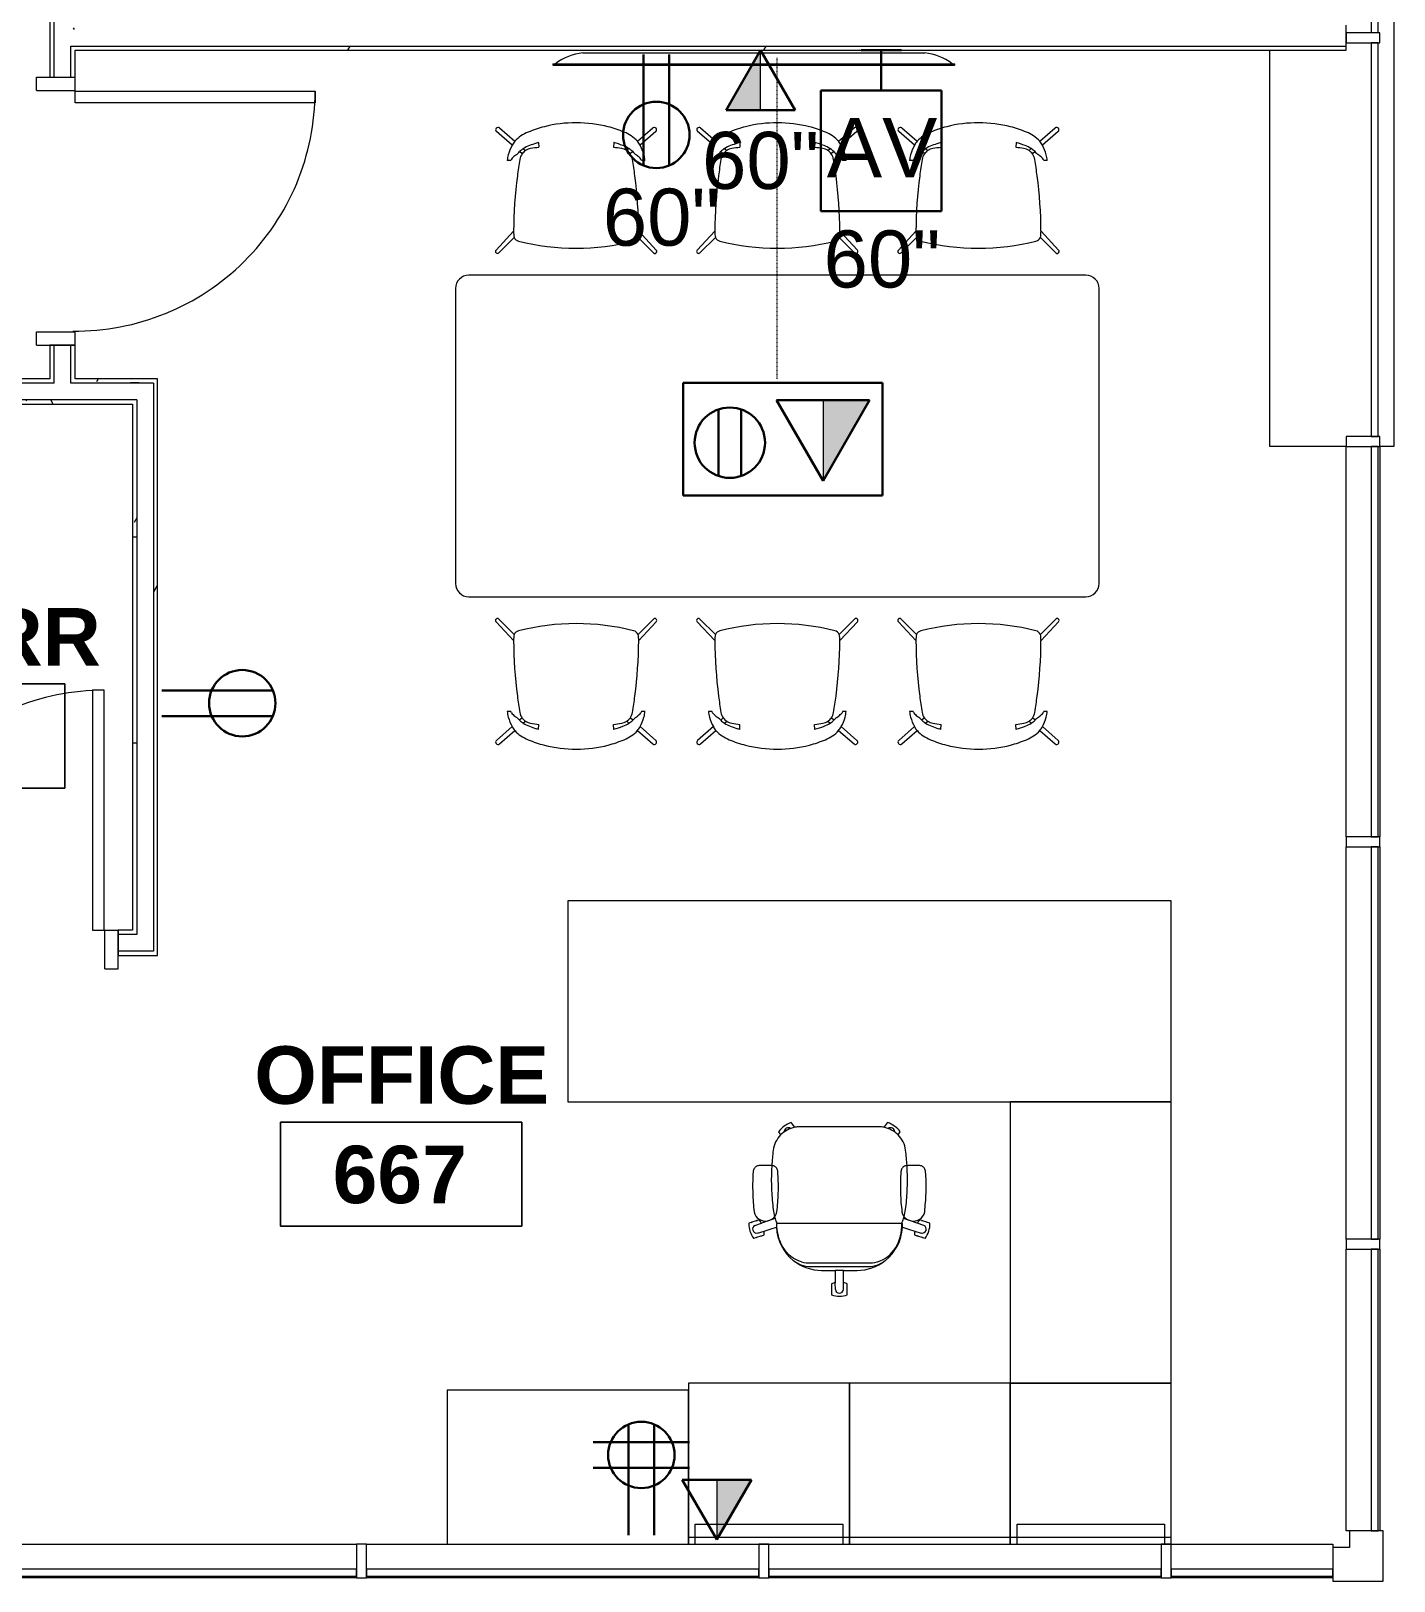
# Model space of a CAD drawing. Header units: inches. Extents: x -1180 to 2011, y -268 to 2143.
# Drawn here: x 1214 to 1417.2, y 719.8 to 951 of the extents above; entities that cross this region are included whole.
import ezdxf

# ---------------------------------------------------------------- set-up
doc = ezdxf.new("R2010")
doc.units = ezdxf.units.IN
doc.header["$MEASUREMENT"] = 0
doc.linetypes.add('Dash 1_16_', pattern=[0.125, 0.0625, -0.0625])
for name, color, linetype, lineweight in [('A-ANNO-NOTE', 131, 'Continuous', 13), ('A-AREA-IDEN', 2, 'Continuous', 9), ('A-DETL', 90, 'Continuous', 13), ('A-DOOR', 31, 'Continuous', 13), ('A-DOOR-FRAM', 31, 'Continuous', 20), ('A-GLAZ-CURT', 52, 'Continuous', 9), ('A-GLAZ-CWMG', 51, 'Continuous', 13), ('A-WALL', 113, 'Continuous', 13), ('A-WALL-PATT', 111, 'Continuous', 13), ('I-FURN', 30, 'Continuous', 9), ('I-WALL', 2, 'Continuous', 13), ('Q-SPCQ', 91, 'Continuous', 9)]:
    doc.layers.add(name, color=color, linetype=linetype, lineweight=lineweight)
doc.styles.add('Arial', font='arial.ttf', dxfattribs={"height": 8.851796})
doc.styles.add('Swis721 Lt BT', font='swissl.ttf', dxfattribs={"height": 8.514638})
doc.styles.add('Swis721 Lt BT_B', font='', dxfattribs={"height": 8.583975})
doc.styles.get('Swis721 Lt BT_B').set_extended_font_data('Swis721 Lt BT', bold=True)
pattern_1 = [(0, (0, 0), (30.72, 7.68), [1.267, -21.773, 1.267, -21.773, -122.88]), (0, (0, 0), (30.72, 7.68), [-46.08, 1.267, -44.813, 1.267, -21.773, -53.76]), (0, (0, 0), (30.72, 7.68), [-115.2, 1.267, -14.093, 1.267, -37.133]), (120, (11.52, 3.84), (-22.011075, 22.7643), [1.267, -21.773, 1.267, -21.773, -122.88]), (120, (11.52, 3.84), (-22.011075, 22.7643), [-46.08, 1.267, -44.813, 1.267, -21.773, -53.76]), (120, (11.52, 3.84), (-22.011075, 22.7643), [-115.2, 1.267, -14.093, 1.267, -37.133]), (240, (15.36, 19.2), (-8.708925, -30.4443), [1.267, -21.773, 1.267, -21.773, -122.88]), (240, (15.36, 19.2), (-8.708925, -30.4443), [-46.08, 1.267, -44.813, 1.267, -21.773, -53.76]), (240, (15.36, 19.2), (-8.708925, -30.4443), [-115.2, 1.267, -14.093, 1.267, -37.133])]

# ---------------------------------------------------------------- blocks, each defined once
blk = doc.blocks.new('System Panel - Glazed-5268104-6TH FLOOR POWER _ SIGNAL')
at = {"layer": 'A-GLAZ-CURT', "lineweight": 13}
for p, q in [((29.36, 1.75), (-29.36, 1.75)), ((-29.36, 1.75), (-29.36, 0.75)), ((-29.36, 0.75), (29.36, 0.75)), ((29.36, 0.75), (29.36, 1.75))]:
    blk.add_line(p, q, dxfattribs=at)
blk = doc.blocks.new('System Panel - Glazed-5268105-6TH FLOOR POWER _ SIGNAL')
at = {"layer": 'A-GLAZ-CURT', "lineweight": 13}
for p, q in [((29.3, 1.75), (-29.3, 1.75)), ((-29.3, 1.75), (-29.3, 0.75)), ((-29.3, 0.75), (29.3, 0.75)), ((29.3, 0.75), (29.3, 1.75))]:
    blk.add_line(p, q, dxfattribs=at)
blk = doc.blocks.new('Rectangular Mullion - 1_5_ x 2_5_ rectangular-4980335-6TH FLOOR POWER _ SIGNAL')
at = {"layer": 'A-GLAZ-CWMG', "lineweight": 20}
for p, q in [((-0.75, 3), (0.75, 3)), ((-0.75, -2), (-0.75, 3)), ((0.75, 3), (0.75, -2)), ((0.75, -2), (-0.75, -2))]:
    blk.add_line(p, q, dxfattribs=at)
blk = doc.blocks.new('Rectangular Mullion - 1_5_ x 2_5_ rectangular-4982557-6TH FLOOR POWER _ SIGNAL')
at = {"layer": 'A-GLAZ-CWMG', "lineweight": 20}
for p, q in [((-1.5, 3), (0, 3)), ((-1.5, -2), (-1.5, 3)), ((0, 3), (0, -2)), ((0, -2), (-1.5, -2))]:
    blk.add_line(p, q, dxfattribs=at)
blk = doc.blocks.new('L Corner Mullion - 5_ x 5_ Corner-4987988-6TH FLOOR POWER _ SIGNAL')
at = {"layer": 'A-GLAZ-CWMG', "lineweight": 20}
for p, q in [((2.5, 2.5), (-5, 2.5)), ((-5, 2.5), (-5, -2.5)), ((2.5, -5), (2.5, 2.5)), ((-5, -2.5), (-2.5, -2.5)), ((-2.5, -2.5), (-2.5, -5)), ((-2.5, -5), (2.5, -5))]:
    blk.add_line(p, q, dxfattribs=at)
blk = doc.blocks.new('System Panel - Glazed-4987991-6TH FLOOR POWER _ SIGNAL')
at = {"layer": 'A-GLAZ-CURT', "lineweight": 13}
for p, q in [((21, -0.75), (-21, -0.75)), ((-21, -0.75), (-21, -1.75)), ((-21, -1.75), (21, -1.75)), ((21, -1.75), (21, -0.75))]:
    blk.add_line(p, q, dxfattribs=at)
blk = doc.blocks.new('System Panel - Glazed-4987992-6TH FLOOR POWER _ SIGNAL')
at = {"layer": 'A-GLAZ-CURT', "lineweight": 13}
for p, q in [((29.27, -0.75), (-29.27, -0.75)), ((-29.27, -0.75), (-29.27, -1.75)), ((-29.27, -1.75), (29.27, -1.75)), ((29.27, -1.75), (29.27, -0.75))]:
    blk.add_line(p, q, dxfattribs=at)
blk = doc.blocks.new('System Panel - Glazed-4988017-6TH FLOOR POWER _ SIGNAL')
at = {"layer": 'A-GLAZ-CURT', "lineweight": 13}
for p, q in [((29.11, -0.75), (-29.11, -0.75)), ((-29.11, -0.75), (-29.11, -1.75)), ((-29.11, -1.75), (29.11, -1.75)), ((29.11, -1.75), (29.11, -0.75))]:
    blk.add_line(p, q, dxfattribs=at)
blk = doc.blocks.new('Rectangular Mullion - 1_5_ x 2_5_ rectangular-4987983-6TH FLOOR POWER _ SIGNAL')
at = {"layer": 'A-GLAZ-CWMG', "lineweight": 20}
for p, q in [((-0.75, 2), (0.75, 2)), ((-0.75, -3), (-0.75, 2)), ((0.75, 2), (0.75, -3)), ((0.75, -3), (-0.75, -3))]:
    blk.add_line(p, q, dxfattribs=at)
blk = doc.blocks.new('Rectangular Mullion - 1_5_ x 2_5_ rectangular-4988015-6TH FLOOR POWER _ SIGNAL')
at = {"layer": 'A-GLAZ-CWMG', "lineweight": 9}
for p, q in [((1410.1, 830.81), (1410.1, 889.04)), ((1415.1, 889.04), (1415.1, 830.81))]:
    blk.add_line(p, q, dxfattribs=at)
blk = doc.blocks.new('Rectangular Mullion - 1_5_ x 2_5_ rectangular-4987985-6TH FLOOR POWER _ SIGNAL')
at = {"layer": 'A-GLAZ-CWMG', "lineweight": 9}
for p, q in [((1410.1, 770.76), (1410.1, 829.31)), ((1415.1, 829.31), (1415.1, 770.76))]:
    blk.add_line(p, q, dxfattribs=at)
blk = doc.blocks.new('Rectangular Mullion - 1_5_ x 2_5_ rectangular-4987986-6TH FLOOR POWER _ SIGNAL')
at = {"layer": 'A-GLAZ-CWMG', "lineweight": 9}
for p, q in [((1410.1, 727.26), (1410.1, 769.26)), ((1415.1, 769.26), (1415.1, 727.26)), ((1410.6, 727.26), (1410.1, 727.26))]:
    blk.add_line(p, q, dxfattribs=at)
blk = doc.blocks.new('System Panel - Glazed-4988149-6TH FLOOR POWER _ SIGNAL')
at = {"layer": 'A-GLAZ-CURT', "lineweight": 13}
for p, q in [((29.125, -0.75), (-29.125, -0.75)), ((-29.125, -0.75), (-29.125, -1.75)), ((-29.125, -1.75), (29.125, -1.75)), ((29.125, -1.75), (29.125, -0.75))]:
    blk.add_line(p, q, dxfattribs=at)
blk = doc.blocks.new('System Panel - Glazed-4988150-6TH FLOOR POWER _ SIGNAL')
at = {"layer": 'A-GLAZ-CURT', "lineweight": 13}
for p, q in [((29.25, -0.75), (-29.25, -0.75)), ((-29.25, -0.75), (-29.25, -1.75)), ((-29.25, -1.75), (29.25, -1.75)), ((29.25, -1.75), (29.25, -0.75))]:
    blk.add_line(p, q, dxfattribs=at)
blk = doc.blocks.new('System Panel - Glazed-4988151-6TH FLOOR POWER _ SIGNAL')
at = {"layer": 'A-GLAZ-CURT', "lineweight": 13}
for p, q in [((12.04, -0.75), (-12.04, -0.75)), ((-12.04, -0.75), (-12.04, -1.75)), ((-12.04, -1.75), (12.04, -1.75)), ((12.04, -1.75), (12.04, -0.75))]:
    blk.add_line(p, q, dxfattribs=at)
blk = doc.blocks.new('Rectangular Mullion - 1_5_ x 2_5_ rectangular-4988133-6TH FLOOR POWER _ SIGNAL')
at = {"layer": 'A-GLAZ-CWMG', "lineweight": 9}
for p, q in [((1384.01, 725.26), (1408.1, 725.26)), ((1408.1, 725.26), (1408.1, 724.76)), ((1408.1, 720.26), (1384.01, 720.26))]:
    blk.add_line(p, q, dxfattribs=at)
blk = doc.blocks.new('Rectangular Mullion - 1_5_ x 2_5_ rectangular-4988134-6TH FLOOR POWER _ SIGNAL')
at = {"layer": 'A-GLAZ-CWMG', "lineweight": 9}
for p, q in [((1324.01, 725.26), (1382.51, 725.26)), ((1382.51, 720.26), (1324.01, 720.26))]:
    blk.add_line(p, q, dxfattribs=at)
blk = doc.blocks.new('Rectangular Mullion - 1_5_ x 2_5_ rectangular-V19-6TH FLOOR POWER _ SIGNAL')
at = {"layer": 'A-GLAZ-CWMG', "lineweight": 9}
for p, q in [((1264.01, 725.26), (1276.01, 725.26)), ((1276.01, 725.26), (1322.51, 725.26)), ((1322.51, 720.26), (1264.01, 720.26))]:
    blk.add_line(p, q, dxfattribs=at)
blk = doc.blocks.new('Rectangular Mullion - 1_5_ x 2_5_ rectangular-4988135-6TH FLOOR POWER _ SIGNAL')
at = {"layer": 'A-GLAZ-CWMG', "lineweight": 9}
for p, q in [((1204.26, 725.26), (1262.51, 725.26)), ((1262.51, 720.26), (1204.26, 720.26))]:
    blk.add_line(p, q, dxfattribs=at)
blk = doc.blocks.new('Single Flush - OTJ_SOLIDFLUSH_ALUM-5015488-6TH FLOOR POWER _ SIGNAL')
at = {"layer": 'A-DOOR', "lineweight": 20}
for p, q in [((16.15625, 37.6875), (16.15625, 1.875)), ((17.90625, 37.6875), (16.15625, 37.6875)), ((17.90625, 1.875), (17.90625, 37.6875)), ((16.15625, 1.875), (17.90625, 1.875))]:
    blk.add_line(p, q, dxfattribs=at)
at = {"layer": 'A-DOOR', "lineweight": 9}
blk.add_arc((17.90625, 1.875), 35.8125, 90, 180.5, dxfattribs=at)
at = {"layer": 'A-DOOR-FRAM'}
for p, q in [((-20, -3.875), (-20, 1.875)), ((-20, 1.875), (-18, 1.875)), ((-18, -3.875), (-18, 1.875)), ((18.000004, -3.875), (18.000004, 1.875)), ((18.000004, 1.875), (20.000004, 1.875)), ((20.000004, -3.875), (20.000004, 1.875)), ((-20, -3.875), (-18, -3.875)), ((18.000004, -3.875), (20.000004, -3.875))]:
    blk.add_line(p, q, dxfattribs=at)
blk = doc.blocks.new('Steelcase Coalesse - Potrero415 - Table - Work Height - Rectangular - 48__ D x 96__ W-5811751-6TH FLOOR POWER _ SIGNAL')
at = {"layer": 'I-FURN'}
for p, q in [((46, 24), (-46, 24)), ((-48, 22), (-48, -22)), ((48, -22), (48, 22)), ((-46, -24), (46, -24))]:
    blk.add_line(p, q, dxfattribs=at)
for centre, start, end in [((-46, 22), 90, 180), ((46, 22), 360, 90), ((-46, -22), 180, 270), ((46, -22), 270, 0)]:
    blk.add_arc(centre, 2, start, end, dxfattribs=at)
blk = doc.blocks.new('Steelcase Coalesse - Wrapp Side - Seating - Four Leg - Chair-5299867-6TH FLOOR POWER _ SIGNAL')
at = {"layer": 'I-FURN'}
for p, q in [((-9.53, 15.37), (-11.88, 17.42)), ((-11.44, 17.95), (-9.15, 15.96)), ((9.15, 15.96), (11.44, 17.95)), ((11.88, 17.42), (9.53, 15.37)), ((-8.05, 14.08), (-8.44, 14.42)), ((-7.88, 14.86), (-7.54, 14.57)), ((-5.61, 15.78), (-5.57, 15.06)), ((5.61, 15.78), (5.57, 15.06)), ((7.54, 14.57), (7.88, 14.86)), ((8.44, 14.42), (8.05, 14.08)), ((-9.73, 13.1), (-10.27, 13.1)), ((-9.66, 13.3), (-9.73, 13.1)), ((9.73, 13.1), (9.66, 13.3)), ((10.27, 13.1), (9.73, 13.1)), ((-11.94, -0.27), (-9.33, 2.54)), ((9.33, 2.54), (11.94, -0.27)), ((-9.24, 1.62), (-11.53, -0.68)), ((11.53, -0.68), (9.24, 1.62))]:
    blk.add_line(p, q, dxfattribs=at)
for centre, radius, start, end in [((0, -0.92), 19.64, 75.8603, 103.9565), ((-11.66, 17.68), 0.348, 51.3984, 229), ((-4.94, 11.96), 5.81, 112.5595, 136.4079), ((0.05, -0.05), 18.81, 104.7363, 112.5595), ((-0.05, -0.05), 18.81, 67.4404, 75.0824), ((4.94, 11.96), 5.81, 43.5921, 67.4404), ((11.66, 17.68), 0.348, 311, 128.6016), ((-5.94, 12.78), 4.34, 164.3288, 175.6688), ((-4.03, 12.26), 6.32, 150.4844, 164.4644), ((-7.8, 14.68), 1.86, 136.4079, 158.1796), ((-5.24, 9.11), 6.1, 126.618, 132.964), ((-10.51, 16.16), 2.71, 307.2391, 320.0505), ((-5.29, 10.95), 4.69, 123.4699, 132.1521), ((-6.45, 12.92), 1.98, 143.8091, 170.6281), ((-6.45, 12.92), 1.98, 123.4581, 143.8091), ((-5.4, 11.11), 4.49, 110.4842, 123.4699), ((-6.45, 12.92), 1.98, 99.7176, 123.4581), ((-0.27, -2.39), 18.93, 107.4061, 110.7258), ((-0.22, -23.51), 38.93, 97.91, 99.7176), ((-0.2, -2.58), 19.13, 106.417, 107.4359), ((0.22, -23.51), 38.93, 80.2824, 82.09), ((0.27, -2.39), 18.93, 69.2742, 73.6235), ((6.45, 12.92), 1.98, 56.5419, 80.2824), ((5.4, 11.11), 4.49, 56.5301, 69.5158), ((6.45, 12.92), 1.98, 36.1909, 56.5419), ((5.29, 10.95), 4.69, 47.8479, 56.5301), ((6.45, 12.92), 1.98, 9.3719, 36.1909), ((6.45, 12.92), 1.98, 9.3719, 36.1909), ((10.51, 16.16), 2.71, 219.9495, 232.7609), ((5.24, 9.11), 6.1, 47.036, 53.382), ((4.03, 12.26), 6.32, 29.5156, 35.8969), ((4.03, 12.26), 6.32, 15.5356, 29.5156), ((5.94, 12.78), 4.34, 4.3312, 15.6712), ((-7.5, 11.47), 2.83, 131.9367, 139.5974), ((59.89, 1.97), 69.22, 170.6281, 172.6643), ((-59.89, 1.97), 69.22, 7.3357, 9.3719), ((7.5, 11.47), 2.83, 40.4026, 48.0633), ((59.89, 1.97), 69.22, 172.6643, 179.5287), ((-59.89, 1.97), 69.22, 0.4713, 7.3357), ((-4.97, 2.5), 4.36, 179.5287, 191.6837), ((4.97, 2.5), 4.36, 348.3163, 0.4713), ((-8.33, 2.04), 1, 204.8357, 255.2463), ((0, 34.83), 34.83, 255.7325, 284.2529), ((8.33, 2.04), 1, 284.2529, 335.1643), ((-11.74, -0.48), 0.29, 135, 315), ((11.74, -0.48), 0.29, 225, 45)]:
    blk.add_arc(centre, radius, start, end, dxfattribs=at)
blk = doc.blocks.new('Steelcase Coalesse - Wrapp Side - Seating - Four Leg - Chair-5298037-6TH FLOOR POWER _ SIGNAL')
at = {"layer": 'I-FURN'}
for p, q in [((-11.94, 0.27), (-9.33, -2.54)), ((-9.24, -1.62), (-11.53, 0.68)), ((11.53, 0.68), (9.24, -1.62)), ((9.33, -2.54), (11.94, 0.27)), ((-9.73, -13.1), (-10.27, -13.1)), ((-9.66, -13.3), (-9.73, -13.1)), ((9.73, -13.1), (9.66, -13.3)), ((10.27, -13.1), (9.73, -13.1)), ((-9.53, -15.37), (-11.88, -17.42)), ((-11.44, -17.95), (-9.15, -15.96)), ((-8.05, -14.08), (-8.44, -14.42)), ((-7.88, -14.86), (-7.54, -14.57)), ((-5.61, -15.78), (-5.57, -15.06)), ((5.61, -15.78), (5.57, -15.06)), ((7.54, -14.57), (7.88, -14.86)), ((8.44, -14.42), (8.05, -14.08)), ((9.15, -15.96), (11.44, -17.95)), ((11.88, -17.42), (9.53, -15.37))]:
    blk.add_line(p, q, dxfattribs=at)
for centre, radius, start, end in [((-11.74, 0.48), 0.29, 45, 225), ((0, -34.83), 34.83, 75.7471, 104.2675), ((11.74, 0.48), 0.29, 315, 135), ((-4.97, -2.5), 4.36, 168.3163, 180.4713), ((-8.33, -2.04), 1, 104.7537, 155.1643), ((8.33, -2.04), 1, 24.8357, 75.7471), ((4.97, -2.5), 4.36, 359.5287, 11.6837), ((59.89, -1.97), 69.22, 180.4713, 187.3357), ((-59.89, -1.97), 69.22, 352.6643, 359.5287), ((59.89, -1.97), 69.22, 187.3357, 189.3719), ((-59.89, -1.97), 69.22, 350.6281, 352.6643), ((-5.94, -12.78), 4.34, 184.3312, 195.6712), ((-7.5, -11.47), 2.83, 220.4026, 228.0633), ((-5.24, -9.11), 6.1, 227.036, 233.382), ((-6.45, -12.92), 1.98, 189.3719, 216.1909), ((6.45, -12.92), 1.98, 323.8091, 350.6281), ((6.45, -12.92), 1.98, 323.8091, 350.6281), ((5.24, -9.11), 6.1, 306.618, 312.964), ((7.5, -11.47), 2.83, 311.9367, 319.5974), ((5.94, -12.78), 4.34, 344.3288, 355.6688), ((-4.03, -12.26), 6.32, 195.5356, 209.5156), ((-7.8, -14.68), 1.86, 201.8204, 223.5921), ((-4.94, -11.96), 5.81, 223.5921, 247.4405), ((-10.51, -16.16), 2.71, 39.9495, 52.7609), ((-5.29, -10.95), 4.69, 227.8479, 236.5301), ((-6.45, -12.92), 1.98, 216.1909, 236.5419), ((-5.4, -11.11), 4.49, 236.5301, 249.5158), ((-6.45, -12.92), 1.98, 236.5419, 260.2824), ((-0.27, 2.39), 18.93, 249.2742, 252.5939), ((-0.22, 23.51), 38.93, 260.2824, 262.09), ((-0.2, 2.58), 19.13, 252.5641, 253.583), ((0.22, 23.51), 38.93, 277.91, 279.7176), ((0.27, 2.39), 18.93, 286.3765, 290.7258), ((6.45, -12.92), 1.98, 279.7176, 303.4581), ((5.4, -11.11), 4.49, 290.4842, 303.4699), ((4.94, -11.96), 5.81, 292.5596, 316.4079), ((6.45, -12.92), 1.98, 303.4581, 323.8091), ((5.29, -10.95), 4.69, 303.4699, 312.1521), ((10.51, -16.16), 2.71, 127.2391, 140.0505), ((4.03, -12.26), 6.32, 324.1031, 330.4844), ((4.03, -12.26), 6.32, 330.4844, 344.4644), ((-11.66, -17.68), 0.348, 131, 308.6016), ((0.05, 0.05), 18.81, 247.4405, 255.2637), ((0, 0.92), 19.64, 256.0435, 284.1397), ((-0.05, 0.05), 18.81, 284.9176, 292.5596), ((11.66, -17.68), 0.348, 231.3984, 49)]:
    blk.add_arc(centre, radius, start, end, dxfattribs=at)
blk = doc.blocks.new('Storage-Teknion-Bookcase_Shelves - CJBS832436-5459381-6TH FLOOR POWER _ SIGNAL')
at = {"layer": 'I-FURN'}
for p, q in [((18, 24), (-18, 24)), ((-18, 24), (-18, 1)), ((18, 1), (18, 24)), ((-18, 1), (18, 1))]:
    blk.add_line(p, q, dxfattribs=at)
blk = doc.blocks.new('Desk-Teknion-2_High_Pedastal_Box_Box_File - CJDPF3090-5459386-6TH FLOOR POWER _ SIGNAL')
at = {"layer": 'I-FURN'}
for p, q in [((45, 30), (-45, 30)), ((-45, 30), (-45, 0)), ((45, 0), (45, 30)), ((-45, 0), (45, 0))]:
    blk.add_line(p, q, dxfattribs=at)
blk = doc.blocks.new('Component-Teknion-Bridge_with_Modesty - CJBMF2442-5459391-6TH FLOOR POWER _ SIGNAL')
at = {"layer": 'I-FURN'}
for p, q in [((21, 24), (-21, 24)), ((-21, 24), (-21, 0)), ((21, 0), (21, 24)), ((-21, 0), (21, 0))]:
    blk.add_line(p, q, dxfattribs=at)
blk = doc.blocks.new('Table-Teknion-Credenza_Top_for_Freestanding_Storage - CJCT24072-5459394-6TH FLOOR POWER _ SIGNAL')
at = {"layer": 'I-FURN'}
for p, q in [((36, 12), (-36, 12)), ((-36, 12), (-36, 11)), ((36, 11), (36, 12)), ((-36, 11), (-36, -12)), ((36, -11), (36, 11)), ((36, -12), (36, -11)), ((-36, -12), (36, -12))]:
    blk.add_line(p, q, dxfattribs=at)
blk = doc.blocks.new('Storage-Teknion-Wall_Panel_Under_Wall_Mount_Storage_Tackable - CJWUT2HF72-5459396-6TH FLOOR POWER _ SIGNAL')
at = {"layer": 'I-FURN'}
for p, q in [((36, 0), (-36, 0)), ((-36, 0), (-36, -1)), ((-36, -1), (36, -1)), ((36, -1), (36, 0))]:
    blk.add_line(p, q, dxfattribs=at)
blk = doc.blocks.new('Chair-Teknion-Projek - No Headrest_  Fixed T-Arms-V132-6TH FLOOR POWER _ SIGNAL')
at = {"layer": 'I-FURN'}
for p, q in [((-1.18, 13.82), (-1.18, 13.45)), ((-1.18, 13.33), (-1.18, 12.66)), ((-1.18, 12.54), (-1.18, 12.17)), ((-0.61, 12.02), (-0.63, 10.17)), ((-0.6, 13.04), (-0.61, 12.02)), ((0.6, 13.04), (0.61, 12.02)), ((0.64, 10.17), (0.61, 12.02)), ((1.18, 13.45), (1.18, 13.82)), ((1.18, 12.66), (1.18, 13.33)), ((1.18, 12.17), (1.18, 12.54)), ((4.23, 9.61), (-4.23, 9.61)), ((-0.63, 10.17), (-2.65, 10.17)), ((-0.63, 10.17), (0.64, 10.17)), ((2.65, 10.17), (0.64, 10.17)), ((4.23, 9.07), (-4.23, 9.07)), ((-12.42, 5.28), (-12.78, 5.39)), ((-11.67, 5.03), (-12.31, 5.24)), ((-11.2, 4.88), (-11.56, 5)), ((11.56, 5), (11.2, 4.88)), ((12.31, 5.24), (11.67, 5.03)), ((12.78, 5.39), (12.42, 5.28)), ((-13.51, 3.15), (-13.15, 3.03)), ((-13.04, 2.99), (-12.4, 2.79)), ((-12.59, 3.46), (-11.62, 3.13)), ((-12.29, 2.75), (-11.93, 2.64)), ((-11.24, 4.3), (-12.21, 4.6)), ((-9.39, 3.16), (9.39, 3.16)), ((12.22, 4.6), (11.24, 4.3)), ((12.59, 3.46), (11.62, 3.13)), ((11.93, 2.64), (12.29, 2.75)), ((12.4, 2.79), (13.04, 2.99)), ((13.15, 3.03), (13.51, 3.15)), ((-11.87, -5.48), (-11.02, -5.48)), ((-11.02, -5.48), (-10.17, -5.48)), ((10.17, -5.48), (11.02, -5.48)), ((11.02, -5.48), (11.87, -5.48)), ((-8.86, -10.18), (-9.08, -10.49)), ((-8.76, -10.04), (-8.79, -10.09)), ((-6.88, -11.48), (-6.65, -11.17)), ((-5.91, -11.24), (5.91, -11.24)), ((6.65, -11.17), (6.88, -11.48)), ((8.79, -10.09), (8.76, -10.04)), ((9.08, -10.49), (8.86, -10.18)), ((-7.17, -11.87), (-6.95, -11.57)), ((6.95, -11.57), (7.17, -11.87))]:
    blk.add_line(p, q, dxfattribs=at)
at = {"layer": 'I-FURN', "flags": 128}
for points in [[(-11.62, 3.13), (-10.6, 2.79), (-9.58, 2.44)], [(-9.39, 3.72), (-10.32, 4.01), (-11.24, 4.3)], [(11.24, 4.3), (10.32, 4.01), (9.39, 3.72)], [(9.58, 2.44), (10.6, 2.79), (11.62, 3.13)]]:
    blk.add_lwpolyline(points, dxfattribs=at)
at = {"layer": 'I-FURN'}
for centre, radius, start, end in [((0, 10.37), 3.64, 71.0766, 108.9234), ((-1.12, 13.45), 0.062, 180, 255.4949), ((-1.12, 13.33), 0.062, 104.5051, 180), ((-1.12, 12.66), 0.062, 180, 255.4949), ((-1.12, 12.54), 0.062, 104.5051, 180), ((0, 15.62), 3.65, 251.125, 260.3423), ((0, 12.99), 0.6, 4.6052, 175.3948), ((0, 15.62), 3.65, 279.6577, 288.875), ((1.12, 13.45), 0.062, 284.5051, 0), ((1.12, 13.33), 0.062, 0, 75.4949), ((1.12, 12.66), 0.062, 284.5051, 0), ((1.12, 12.54), 0.062, 360, 75.4949), ((-2.65, 3.42), 6.75, 90, 128.2502), ((-4.23, 5.34), 4.26, 110.8332, 127.5604), ((-4.23, 5.34), 4.26, 90, 110.8332), ((2.65, 3.42), 6.75, 51.7498, 90), ((4.23, 5.34), 4.26, 69.1668, 90), ((4.23, 5.34), 4.26, 52.4396, 69.1668), ((-2.64, 3.42), 6.76, 128.2502, 177.4222), ((-4.46, 4.82), 4.25, 86.8142, 106.3928), ((4.46, 4.82), 4.25, 73.6072, 93.1858), ((2.64, 3.42), 6.76, 2.5778, 51.7498), ((-9.87, 3.21), 3.64, 143.0766, 180.9234), ((-12.44, 5.22), 0.062, 356.5051, 72), ((-12.33, 5.18), 0.062, 72, 147.4949), ((-11.69, 4.98), 0.062, 356.5051, 72), ((-11.58, 4.94), 0.062, 72, 147.4949), ((-14.86, 4.83), 3.65, 351.6577, 0.875), ((14.86, 4.83), 3.65, 179.125, 188.3423), ((11.58, 4.94), 0.062, 32.5051, 108), ((11.69, 4.98), 0.062, 108, 183.4949), ((12.33, 5.18), 0.062, 32.5051, 108), ((12.44, 5.22), 0.062, 108, 183.4949), ((9.87, 3.21), 3.64, 359.0766, 36.9234), ((-13.13, 3.09), 0.062, 252, 327.4949), ((-13.02, 3.05), 0.062, 176.5051, 252), ((-12.36, 4.01), 0.6, 75.7003, 247.3948), ((-11.07, 1.13), 1.68, 88.2371, 181.0514), ((-12.38, 2.85), 0.062, 252, 327.4949), ((-12.27, 2.81), 0.062, 176.5051, 252), ((-14.86, 4.83), 3.65, 323.125, 332.3423), ((-10.97, 1.13), 1.68, 358.9487, 91.7629), ((-1.73, 0.04), 8.21, 163.0114, 165.0008), ((-5.24, 1.24), 4.5, 154.7303, 164.55), ((-3.3, 3.44), 6.1, 177.3817, 182.6183), ((10.97, 1.13), 1.68, 88.2371, 181.0513), ((5.25, 1.25), 4.49, 15.4405, 25.2792), ((2.64, 3.42), 6.76, 357.851, 2.702), ((1.73, 0.04), 8.21, 14.9992, 16.9886), ((11.07, 1.13), 1.68, 358.9486, 91.7629), ((14.86, 4.83), 3.65, 207.6577, 216.875), ((12.36, 4.01), 0.6, 292.6052, 103.3948), ((12.27, 2.81), 0.062, 288, 3.4949), ((12.38, 2.85), 0.062, 212.5051, 288), ((13.02, 3.05), 0.062, 288, 3.4949), ((13.13, 3.09), 0.062, 212.5051, 288), ((24.25, -3.32), 34.4, 172.6337, 177.3404), ((-1.73, 0.04), 8.21, 165.0008, 172.6326), ((1.73, 0.04), 8.21, 7.3674, 14.9992), ((-24.25, -3.32), 34.4, 2.6596, 7.3663), ((24.63, -3.33), 34.78, 177.4079, 181.9955), ((-24.63, -3.33), 34.78, 358.0045, 2.5921), ((24.63, -3.33), 34.78, 182.0066, 183.5219), ((-24.63, -3.33), 34.78, 356.4781, 357.9934), ((24.63, -3.33), 34.78, 183.5219, 187.2835), ((-24.63, -3.33), 34.78, 352.7165, 356.4781), ((-5.91, -7.24), 4, 187.2835, 224.5938), ((5.91, -7.24), 4, 315.4062, 352.7165), ((-6.1, -8.39), 3.64, 215.0766, 252.9234), ((-8.81, -10.22), 0.062, 68.5051, 144), ((-8.74, -10.12), 0.062, 144, 219.4949), ((-5.91, -7.24), 4, 224.5938, 259.2841), ((-7.64, -10.51), 0.6, 177.9823, 306.3956), ((-6.93, -11.44), 0.062, 248.5051, 324), ((-7, -11.54), 0.062, 324, 39.4949), ((-5.91, -7.24), 4, 259.2841, 270), ((5.91, -7.24), 4, 270, 280.7159), ((5.91, -7.24), 4, 280.7159, 315.4062), ((6.93, -11.44), 0.062, 216, 291.4949), ((7, -11.54), 0.062, 140.5051, 216), ((6.1, -8.39), 3.64, 287.0766, 324.9234), ((7.64, -10.51), 0.6, 233.6044, 2.0177), ((8.74, -10.12), 0.062, 320.5051, 36), ((8.81, -10.22), 0.062, 36, 111.4949)]:
    blk.add_arc(centre, radius, start, end, dxfattribs=at)
for points in [[(-5.66, 8.9), (-8.07, 8.21), (-9.33, 5.79), (-9.33, 3.16)], [(5.66, 8.9), (8.07, 8.21), (9.33, 5.79), (9.33, 3.16)], [(-12.75, 1.09), (-12.85, 0.16), (-12.97, -1.72), (-12.93, -3.6), (-12.86, -4.54)], [(-9.18, -4.54), (-9.11, -3.6), (-9.06, -1.72), (-9.18, 0.16), (-9.29, 1.09)], [(9.29, 1.09), (9.18, 0.16), (9.06, -1.72), (9.11, -3.6), (9.18, -4.54)], [(12.86, -4.54), (12.93, -3.6), (12.97, -1.72), (12.85, 0.16), (12.75, 1.09)], [(-12.86, -4.54), (-12.85, -4.63), (-12.82, -4.79), (-12.71, -5.02), (-12.55, -5.21), (-12.35, -5.36), (-12.12, -5.46), (-11.95, -5.48), (-11.87, -5.48)], [(-10.17, -5.48), (-10.08, -5.48), (-9.92, -5.46), (-9.68, -5.36), (-9.48, -5.21), (-9.32, -5.02), (-9.21, -4.79), (-9.18, -4.63), (-9.18, -4.54)], [(9.18, -4.54), (9.18, -4.63), (9.21, -4.79), (9.32, -5.02), (9.48, -5.21), (9.68, -5.36), (9.92, -5.46), (10.08, -5.48), (10.17, -5.48)], [(11.87, -5.48), (11.95, -5.48), (12.12, -5.46), (12.35, -5.36), (12.55, -5.21), (12.71, -5.02), (12.82, -4.79), (12.85, -4.63), (12.86, -4.54)]]:
    blk.add_open_spline(points, degree=3, dxfattribs=at)
blk = doc.blocks.new('Storage-Teknion-Pedestal_Unfinished_Top_2_High - CJPCSB2424-5459564-6TH FLOOR POWER _ SIGNAL')
at = {"layer": 'I-FURN'}
for p, q in [((12, 24), (-12, 24)), ((-12, 24), (-12, 23)), ((12, 23), (12, 24)), ((-12, 23), (-12, 0)), ((12, 0), (12, 23)), ((-12, 0), (12, 0))]:
    blk.add_line(p, q, dxfattribs=at)
blk = doc.blocks.new('Storage-Teknion-Closed_Storage_Unfinished_Top_2_High - CJCCS2424-5459605-6TH FLOOR POWER _ SIGNAL')
at = {"layer": 'I-FURN'}
for p, q in [((-11, 24), (-12, 24)), ((-12, 24), (-12, 23)), ((-11, 23), (-11, 24)), ((12, 24), (11, 24)), ((11, 24), (11, 23)), ((12, 23), (12, 24)), ((-12, 23), (-12, 0)), ((-11, 21), (-11, 23)), ((11, 21), (-11, 21)), ((11, 23), (11, 21)), ((12, 1), (12, 23)), ((-12, 0), (12, 0)), ((12, 0), (12, 1))]:
    blk.add_line(p, q, dxfattribs=at)
blk = doc.blocks.new('Storage-Teknion-Open_Storage_Unfinished_Top_2_High - CJOCA2424-5459631-6TH FLOOR POWER _ SIGNAL')
at = {"layer": 'I-FURN'}
for p, q in [((-11, 24), (-12, 24)), ((-12, 24), (-12, 23)), ((-11, 23), (-11, 24)), ((12, 24), (11, 24)), ((11, 24), (11, 23)), ((12, 23), (12, 24)), ((-12, 23), (-12, 0)), ((-11, 21), (-11, 23)), ((11, 21), (-11, 21)), ((11, 23), (11, 21)), ((12, 0), (12, 23)), ((-12, 0), (12, 0))]:
    blk.add_line(p, q, dxfattribs=at)
blk = doc.blocks.new('Single Flush w-Full Lite - OTJ_FULLGLASS_ALUM 2-5909725-6TH FLOOR POWER _ SIGNAL')
at = {"layer": 'A-DOOR', "lineweight": 20}
for p, q in [((16.15625, -1.875), (17.90625, -1.875)), ((16.15625, -37.6875), (16.15625, -1.875)), ((17.90625, -1.875), (17.90625, -37.6875)), ((17.90625, -37.6875), (16.15625, -37.6875))]:
    blk.add_line(p, q, dxfattribs=at)
at = {"layer": 'A-DOOR', "lineweight": 9}
blk.add_arc((17.90625, -1.875), 35.8125, 179.5, 270, dxfattribs=at)
at = {"layer": 'A-DOOR-FRAM'}
for p, q in [((-20, 3.875), (-20, -1.875)), ((-20, 3.875), (-18, 3.875)), ((-18, 3.875), (-18, -1.875)), ((18.000004, 3.875), (18.000004, -1.875)), ((18.000004, 3.875), (20.000004, 3.875)), ((20.000004, 3.875), (20.000004, -1.875)), ((-20, -1.875), (-18, -1.875)), ((18.000004, -1.875), (20.000004, -1.875))]:
    blk.add_line(p, q, dxfattribs=at)
blk = doc.blocks.new('A-Flat_Screen_TV - OLED 65B6P 65_-5868007-6TH FLOOR POWER _ SIGNAL')
at = {"layer": 'Q-SPCQ'}
for p, q in [((-29.94, 0.06), (29.94, 0.06)), ((-29.94, 0.06), (-29.94, 0)), ((29.94, 0), (29.94, 0.06)), ((-30, 0), (30, 0)), ((-30, 0), (-30, -0.19)), ((30, -0.19), (-30, -0.19)), ((25.5, -1.81), (-25.5, -1.81)), ((30, -0.19), (30, 0))]:
    blk.add_line(p, q, dxfattribs=at)
for centre, start, end in [((-24.9, 5.58), 231.0344, 265.3628), ((24.9, 5.58), 274.6372, 308.9656)]:
    blk.add_arc(centre, 7.41, start, end, dxfattribs=at)
blk = doc.blocks.new('Room Tag - Room Name and Number-3379422-6TH FLOOR POWER _ SIGNAL')
at = {"layer": 'A-AREA-IDEN'}
for p, q in [((-0.1881, -0.1636), (-0.1881, -0.0018)), ((-0.1881, -0.0018), (0.1869, -0.0018)), ((0.1869, -0.0018), (-0.1881, -0.0018)), ((-0.1881, -0.0018), (-0.1881, -0.1636)), ((0.1869, -0.0018), (0.1869, -0.1636)), ((0.1869, -0.1636), (0.1869, -0.0018)), ((0.1869, -0.1636), (-0.1881, -0.1636)), ((-0.1881, -0.1636), (0.1869, -0.1636))]:
    blk.add_line(p, q, dxfattribs=at)

msp = doc.modelspace()

# ---------------------------------------------------------------- hatches: boundary and pattern name
at = {"layer": 'A-ANNO-NOTE', "lineweight": 9}
for points in [[(1322.76, 939.21), (1322.76, 948.14), (1317.61, 939.21)], [(1332.09, 883.92), (1339.02, 895.92), (1332.09, 895.92)], [(1316.23, 725.95), (1321.39, 734.88), (1316.23, 734.88)]]:
    msp.add_hatch(color=256, dxfattribs=at).paths.add_polyline_path(points, flags=0)
at = {"layer": 'A-WALL-PATT', "lineweight": 9}
h = msp.add_hatch(dxfattribs=at)
h.set_pattern_fill('FP_1', color=256, style=0, pattern_type=2)
h.set_pattern_definition(pattern_1)
h.paths.add_polyline_path([(1219.9, 899.1), (1220.52, 899.1), (1220.52, 904.14), (1219.9, 904.14)], flags=0)
h.paths.add_polyline_path([(1220.52, 944.14), (1220.52, 948.76), (1219.9, 948.76), (1219.9, 944.14)], flags=0)
h.paths.add_polyline_path([(1220.52, 951.26), (1220.52, 955.89), (1219.9, 955.89), (1219.9, 951.26)], flags=0)
h.paths.add_polyline_path([(1220.52, 1162.48), (1220.52, 1166.48), (1219.9, 1166.48), (1219.9, 1162.48)], flags=0)
h = msp.add_hatch(dxfattribs=at)
h.set_pattern_fill('FP_1', color=256, style=0, pattern_type=2)
h.set_pattern_definition(pattern_1)
h.paths.add_polyline_path([(1398.73, 948.14), (1410.1, 948.14), (1410.1, 948.76), (1220.52, 948.76), (1220.52, 948.14), (1388.1, 948.14)], flags=0)
h = msp.add_hatch(dxfattribs=at)
h.set_pattern_fill('FP_1', color=256, style=0, pattern_type=2)
h.set_pattern_definition(pattern_1)
h.paths.add_polyline_path([(905.01, 898.47), (909.01, 898.47), (909.01, 899.1), (901.88, 899.1), (901.88, 898.47), (904.38, 898.47)], flags=0)
h.paths.add_polyline_path([(1229.72, 898.47), (1232.22, 898.47), (1232.21, 899.1), (1219.9, 899.1), (1219.9, 898.47), (1229.09, 898.47)], flags=0)
h.paths.add_polyline_path([(1137.22, 898.47), (1217.4, 898.47), (1217.4, 899.1), (1137.22, 899.1)], flags=0)
h = msp.add_hatch(dxfattribs=at)
h.set_pattern_fill('FP_1', color=256, style=0, pattern_type=2)
h.set_pattern_definition(pattern_1)
h.paths.add_polyline_path([(1232.22, 813.72), (1232.84, 813.72), (1232.84, 899.1), (1232.22, 899.1), (1232.22, 816.22)], flags=0)
h = msp.add_hatch(dxfattribs=at)
h.set_pattern_fill('FP_1', color=256, style=0, pattern_type=2)
h.set_pattern_definition(pattern_1)
h.paths.add_polyline_path([(905.01, 895.35), (909.01, 895.35), (909.01, 895.97), (905.01, 895.97)], flags=0)
h.paths.add_polyline_path([(1144.47, 895.35), (1150.22, 895.35), (1150.22, 895.97), (1144.47, 895.97)], flags=0)
h.paths.add_polyline_path([(1137.22, 895.35), (1141.97, 895.35), (1141.97, 895.97), (1137.22, 895.97)], flags=0)
h.paths.add_polyline_path([(1225.81, 895.35), (1229.09, 895.35), (1229.09, 895.97), (1152.72, 895.97), (1152.72, 895.35), (1217.4, 895.35)], flags=0)
h = msp.add_hatch(dxfattribs=at)
h.set_pattern_fill('FP_1', color=256, style=0, pattern_type=2)
h.set_pattern_definition(pattern_1)
h.paths.add_polyline_path([(1229.72, 816.85), (1229.72, 895.97), (1229.09, 895.97), (1229.09, 816.85)], flags=0)
h = msp.add_hatch(dxfattribs=at)
h.set_pattern_fill('FP_1', color=256, style=0, pattern_type=2)
h.set_pattern_definition(pattern_1)
h.paths.add_polyline_path([(1232.84, 813.1), (1232.84, 813.72), (1226.97, 813.72), (1226.97, 813.1), (1232.22, 813.1)], flags=0)
h.paths.add_polyline_path([(1160.9, 813.1), (1186.97, 813.1), (1186.97, 813.72), (1145.09, 813.72), (1145.09, 813.6), (1158.59, 813.6), (1158.59, 813.1)], flags=0)

# ---------------------------------------------------------------- linework, layer by layer
at = {"layer": 'A-ANNO-NOTE', "lineweight": 9}
for p, q in [((1322.76, 948.14), (1317.61, 939.21)), ((1322.76, 939.21), (1322.76, 948.14)), ((1317.61, 939.21), (1322.76, 939.21)), ((1332.09, 895.92), (1332.09, 883.92)), ((1332.09, 883.92), (1339.02, 895.92)), ((1339.02, 895.92), (1332.09, 895.92)), ((1316.23, 725.95), (1321.39, 734.88)), ((1321.39, 734.88), (1316.23, 734.88)), ((1316.23, 734.88), (1316.23, 725.95))]:
    msp.add_line(p, q, dxfattribs=at)
at = {"layer": 'A-ANNO-NOTE', "lineweight": 30}
for p, q in [((1322.76, 948.14), (1317.61, 939.21)), ((1322.76, 948.14), (1327.92, 939.21)), ((1337.76, 948.14), (1343.76, 948.14)), ((1340.76, 948.14), (1340.76, 942.14)), ((1305.31, 947.49), (1305.31, 930.96)), ((1309.14, 947.49), (1309.14, 930.96)), ((1349.76, 942.14), (1331.76, 942.14)), ((1331.76, 942.14), (1331.76, 924.14)), ((1349.76, 924.14), (1349.76, 942.14)), ((1327.92, 939.21), (1317.61, 939.21)), ((1331.76, 924.14), (1349.76, 924.14)), ((1311.21, 898.53), (1340.93, 898.53)), ((1311.21, 881.72), (1311.21, 898.53)), ((1340.93, 898.53), (1340.93, 881.72)), ((1325.16, 895.92), (1339.02, 895.92)), ((1332.09, 883.92), (1325.16, 895.92)), ((1339.02, 895.92), (1332.09, 883.92)), ((1316.5, 884.62), (1316.5, 894.56)), ((1319.87, 884.62), (1319.87, 894.56)), ((1340.93, 881.72), (1311.21, 881.72)), ((1233.49, 852.64), (1250.02, 852.64)), ((1233.49, 848.81), (1250.02, 848.81)), ((1303.06, 726.6), (1303.06, 743.13)), ((1306.89, 726.6), (1306.89, 743.13)), ((1297.8, 740.48), (1312.15, 740.48)), ((1297.8, 736.65), (1312.15, 736.65)), ((1316.23, 725.95), (1311.08, 734.88)), ((1311.08, 734.88), (1321.39, 734.88)), ((1316.23, 725.95), (1321.39, 734.88))]:
    msp.add_line(p, q, dxfattribs=at)
for centre, radius in [((1307.22, 935.52), 4.95), ((1318.18, 889.59), 5.25), ((1245.46, 850.73), 4.95), ((1304.98, 738.57), 4.95)]:
    msp.add_circle(centre, radius, dxfattribs=at)
at = {"layer": 'A-DETL', "linetype": 'Dash 1_16_'}
msp.add_line((1325.26, 899.1), (1325.26, 947.1), dxfattribs=at)
at = {"layer": 'A-WALL', "lineweight": 9}
for p, q in [((1417.23, 1971.52), (1417.23, 889.04)), ((1398.73, 889.04), (1398.73, 948.14)), ((1410.1, 889.04), (1398.73, 889.04)), ((1417.23, 889.04), (1415.1, 889.04))]:
    msp.add_line(p, q, dxfattribs=at)
at = {"layer": 'A-WALL'}
for p, q in [((1217.4, 944.14), (1217.4, 955.89)), ((1219.9, 944.14), (1219.9, 948.76)), ((1219.9, 948.76), (1410.1, 948.76)), ((1217.4, 898.47), (1217.4, 904.14)), ((1219.9, 898.47), (1219.9, 904.14)), ((1217.4, 898.47), (1137.22, 898.47)), ((1232.22, 898.47), (1219.9, 898.47)), ((1232.22, 898.47), (1232.22, 813.72)), ((1229.72, 895.97), (1152.72, 895.97)), ((1229.72, 895.97), (1229.72, 816.22)), ((1229.72, 816.22), (1226.97, 816.22)), ((1232.22, 813.72), (1226.97, 813.72))]:
    msp.add_line(p, q, dxfattribs=at)
at = {"layer": 'I-WALL'}
for p, q in [((1216.77, 955.89), (1216.77, 944.14)), ((1410.1, 948.14), (1410.1, 951.89)), ((1220.52, 944.14), (1220.52, 948.14)), ((1220.52, 948.14), (1410.1, 948.14)), ((1216.77, 944.14), (1220.52, 944.14)), ((1216.77, 904.14), (1216.77, 899.1)), ((1220.52, 904.14), (1216.77, 904.14)), ((1220.52, 899.1), (1220.52, 904.14)), ((1216.77, 899.1), (1137.22, 899.1)), ((1232.84, 899.1), (1220.52, 899.1)), ((1232.84, 813.1), (1232.84, 899.1)), ((1153.34, 895.35), (1229.09, 895.35)), ((1229.09, 895.35), (1229.09, 816.85)), ((1229.09, 816.85), (1226.97, 816.85)), ((1226.97, 816.85), (1226.97, 813.1)), ((1226.97, 813.1), (1232.84, 813.1))]:
    msp.add_line(p, q, dxfattribs=at)

# ---------------------------------------------------------------- block references
at = {"layer": 'A-AREA-IDEN', "xscale": 95.99999999999994, "yscale": 95.99999999999994, "zscale": 95.99999999999994}
for p in [(1201.04, 853.78), (1269.23, 788.4)]:
    msp.add_blockref('Room Tag - Room Name and Number-3379422-6TH FLOOR POWER _ SIGNAL', p, dxfattribs=at)
at = {"layer": 'A-DOOR', "rotation": 89.99999999999993}
msp.add_blockref('Single Flush w-Full Lite - OTJ_FULLGLASS_ALUM 2-5909725-6TH FLOOR POWER _ SIGNAL', (1218.65, 924.14), dxfattribs=at)
at = {"layer": 'A-DOOR'}
msp.add_blockref('Single Flush - OTJ_SOLIDFLUSH_ALUM-5015488-6TH FLOOR POWER _ SIGNAL', (1206.97, 814.97), dxfattribs=at)
at = {"layer": 'A-GLAZ-CURT'}
for name, p, rotation in [('System Panel - Glazed-5268105-6TH FLOOR POWER _ SIGNAL', (1413.1, 980.07), 269.9999999999999), ('System Panel - Glazed-5268104-6TH FLOOR POWER _ SIGNAL', (1413.1, 919.9), 269.9999999999999), ('System Panel - Glazed-4988017-6TH FLOOR POWER _ SIGNAL', (1413.1, 859.92), 89.9999999999999), ('System Panel - Glazed-4987992-6TH FLOOR POWER _ SIGNAL', (1413.1, 800.04), 89.9999999999999), ('System Panel - Glazed-4987991-6TH FLOOR POWER _ SIGNAL', (1413.1, 748.26), 89.9999999999999)]:
    msp.add_blockref(name, p, dxfattribs=dict(at, rotation=rotation))
for name, p in [('System Panel - Glazed-4988149-6TH FLOOR POWER _ SIGNAL', (1233.39, 722.26)), ('System Panel - Glazed-4988150-6TH FLOOR POWER _ SIGNAL', (1293.26, 722.26)), ('System Panel - Glazed-4988150-6TH FLOOR POWER _ SIGNAL', (1353.26, 722.26)), ('System Panel - Glazed-4988151-6TH FLOOR POWER _ SIGNAL', (1396.06, 722.26))]:
    msp.add_blockref(name, p, dxfattribs=at)
at = {"layer": 'A-GLAZ-CWMG', "lineweight": 9, "extrusion": (0, 0, -1)}
for name, p, rotation in [('Rectangular Mullion - 1_5_ x 2_5_ rectangular-4980335-6TH FLOOR POWER _ SIGNAL', (-1413.1, 950.01), 270.0000000000001), ('Rectangular Mullion - 1_5_ x 2_5_ rectangular-4982557-6TH FLOOR POWER _ SIGNAL', (-1413.1, 889.04), 270.0000000000001), ('Rectangular Mullion - 1_5_ x 2_5_ rectangular-4987983-6TH FLOOR POWER _ SIGNAL', (-1413.1, 830.06), 90.00000000000011), ('Rectangular Mullion - 1_5_ x 2_5_ rectangular-4987983-6TH FLOOR POWER _ SIGNAL', (-1413.1, 770.01), 90.00000000000011), ('Rectangular Mullion - 1_5_ x 2_5_ rectangular-4987983-6TH FLOOR POWER _ SIGNAL', (-1263.26, 722.26), 180), ('Rectangular Mullion - 1_5_ x 2_5_ rectangular-4987983-6TH FLOOR POWER _ SIGNAL', (-1323.26, 722.26), 180), ('Rectangular Mullion - 1_5_ x 2_5_ rectangular-4987983-6TH FLOOR POWER _ SIGNAL', (-1383.26, 722.26), 180)]:
    msp.add_blockref(name, p, dxfattribs=dict(at, rotation=rotation))
at = {"layer": 'A-GLAZ-CWMG', "lineweight": 9}
for name in ['Rectangular Mullion - 1_5_ x 2_5_ rectangular-4988015-6TH FLOOR POWER _ SIGNAL', 'Rectangular Mullion - 1_5_ x 2_5_ rectangular-4987985-6TH FLOOR POWER _ SIGNAL', 'Rectangular Mullion - 1_5_ x 2_5_ rectangular-4987986-6TH FLOOR POWER _ SIGNAL', 'Rectangular Mullion - 1_5_ x 2_5_ rectangular-4988135-6TH FLOOR POWER _ SIGNAL', 'Rectangular Mullion - 1_5_ x 2_5_ rectangular-V19-6TH FLOOR POWER _ SIGNAL', 'Rectangular Mullion - 1_5_ x 2_5_ rectangular-4988134-6TH FLOOR POWER _ SIGNAL', 'Rectangular Mullion - 1_5_ x 2_5_ rectangular-4988133-6TH FLOOR POWER _ SIGNAL']:
    msp.add_blockref(name, (0, 0), dxfattribs=at)
at = {"layer": 'A-GLAZ-CWMG', "lineweight": 9, "rotation": 269.9999999999999}
msp.add_blockref('L Corner Mullion - 5_ x 5_ Corner-4987988-6TH FLOOR POWER _ SIGNAL', (1413.1, 722.26), dxfattribs=at)
at = {"layer": 'I-FURN'}
for name, p in [('Steelcase Coalesse - Wrapp Side - Seating - Four Leg - Chair-5299867-6TH FLOOR POWER _ SIGNAL', (1295.26, 918.6)), ('Steelcase Coalesse - Wrapp Side - Seating - Four Leg - Chair-5299867-6TH FLOOR POWER _ SIGNAL', (1325.26, 918.6)), ('Steelcase Coalesse - Wrapp Side - Seating - Four Leg - Chair-5299867-6TH FLOOR POWER _ SIGNAL', (1355.26, 918.6)), ('Steelcase Coalesse - Potrero415 - Table - Work Height - Rectangular - 48__ D x 96__ W-5811751-6TH FLOOR POWER _ SIGNAL', (1325.26, 890.6)), ('Steelcase Coalesse - Wrapp Side - Seating - Four Leg - Chair-5298037-6TH FLOOR POWER _ SIGNAL', (1295.26, 862.6)), ('Steelcase Coalesse - Wrapp Side - Seating - Four Leg - Chair-5298037-6TH FLOOR POWER _ SIGNAL', (1325.26, 862.6)), ('Steelcase Coalesse - Wrapp Side - Seating - Four Leg - Chair-5298037-6TH FLOOR POWER _ SIGNAL', (1355.26, 862.6)), ('Desk-Teknion-2_High_Pedastal_Box_Box_File - CJDPF3090-5459386-6TH FLOOR POWER _ SIGNAL', (1339.01, 791.26))]:
    msp.add_blockref(name, p, dxfattribs=at)
for name, p, rotation in [('Component-Teknion-Bridge_with_Modesty - CJBMF2442-5459391-6TH FLOOR POWER _ SIGNAL', (1360.01, 770.26), 270.0000000000002), ('Chair-Teknion-Projek - No Headrest_  Fixed T-Arms-V132-6TH FLOOR POWER _ SIGNAL', (1334.52, 776.28), 180), ('Table-Teknion-Credenza_Top_for_Freestanding_Storage - CJCT24072-5459394-6TH FLOOR POWER _ SIGNAL', (1348.01, 737.26), 180), ('Storage-Teknion-Closed_Storage_Unfinished_Top_2_High - CJCCS2424-5459605-6TH FLOOR POWER _ SIGNAL', (1324.01, 749.26), 180), ('Storage-Teknion-Pedestal_Unfinished_Top_2_High - CJPCSB2424-5459564-6TH FLOOR POWER _ SIGNAL', (1348.01, 749.26), 180), ('Storage-Teknion-Open_Storage_Unfinished_Top_2_High - CJOCA2424-5459631-6TH FLOOR POWER _ SIGNAL', (1372.01, 749.26), 180), ('Storage-Teknion-Bookcase_Shelves - CJBS832436-5459381-6TH FLOOR POWER _ SIGNAL', (1294.01, 749.26), 180), ('Storage-Teknion-Wall_Panel_Under_Wall_Mount_Storage_Tackable - CJWUT2HF72-5459396-6TH FLOOR POWER _ SIGNAL', (1348.01, 725.26), 180)]:
    msp.add_blockref(name, p, dxfattribs=dict(at, rotation=rotation))
at = {"layer": 'Q-SPCQ', "rotation": 180}
msp.add_blockref('A-Flat_Screen_TV - OLED 65B6P 65_-5868007-6TH FLOOR POWER _ SIGNAL', (1321.76, 945.93), dxfattribs=at)

# ---------------------------------------------------------------- texts
at = {"layer": 'A-ANNO-NOTE', "lineweight": 9, "attachment_point": 2}
for s, insert, char_height, width, line_spacing_factor, style in [('AV', (1340.89, 938.05), 8.852, 19.656, 0.938532, 'Arial'), ('60"', (1322.76, 935.96), 8.515, 18.9, 1.00667, 'Swis721 Lt BT'), ('60"', (1307.96, 927.5), 8.515, 18.9, 1.00667, 'Swis721 Lt BT'), ('60"', (1340.89, 921.26), 8.515, 18.9, 1.00667, 'Swis721 Lt BT')]:
    msp.add_mtext(s, dxfattribs=dict(at, insert=insert, char_height=char_height, width=width, line_spacing_factor=line_spacing_factor, style=style))
at = {"layer": 'A-AREA-IDEN', "char_height": 8.584, "attachment_point": 2, "line_spacing_factor": 0.998538, "style": 'Swis721 Lt BT_B'}
for s, insert, width in [('CEO RR', (1201.05, 864.92), 52.164), ('OFFICE', (1269.24, 799.54), 49.572), ('667', (1268.95, 784.71), 23.004)]:
    msp.add_mtext(s, dxfattribs=dict(at, insert=insert, width=width))

doc.saveas('drawing.dxf')
